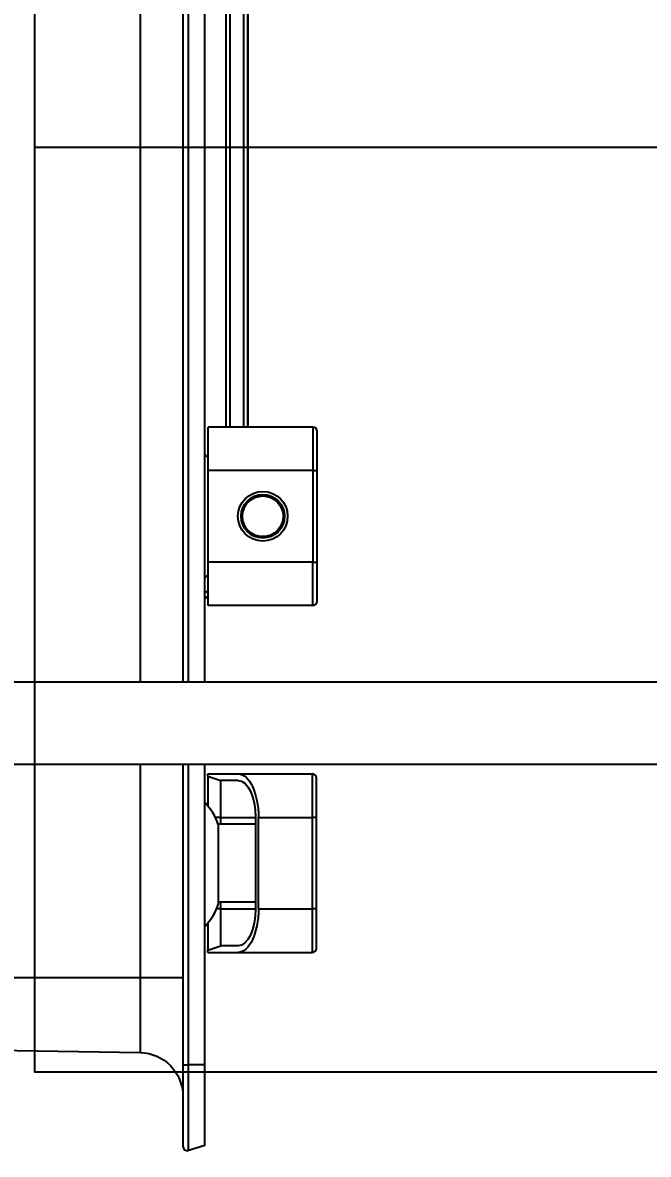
# Model space of a CAD drawing. Header units: inches. Extents: x -192760 to -100777, y -168280 to -114728.
# Drawn here: x -129600.6 to -129456.9, y -119521.5 to -119261.6 of the extents above; entities that cross this region are included whole.
import ezdxf

# ---------------------------------------------------------------- set-up
doc = ezdxf.new("R2010")
doc.units = ezdxf.units.IN
doc.header["$LTSCALE"] = 50
doc.header["$MEASUREMENT"] = 0
for name, color, linetype in [('도면층2', 2, 'Continuous'), ('도면층4', 4, 'Continuous'), ('도면층6', 6, 'Continuous')]:
    doc.layers.add(name, color=color, linetype=linetype)
doc.styles.add('스타일1', font='HY울릉도M.TTF')
doc.dimstyles.new('404040', dxfattribs={"dimscale": 40, "dimtxt": 2.5, "dimasz": 2.5, "dimexe": 1.25, "dimexo": 2, "dimtad": 1, "dimdec": 0, "dimtxsty": '스타일1', "dimblk": 'DOTSMALL', "dimcen": 2.5, "dimclrd": 1, "dimclre": 1, "dimclrt": 2, "dimadec": 0, "dimazin": 0, "dimtfac": 1, "dimtdec": 0, "dimtix": 1, "dimtmove": 0, "dimatfit": 3, "dimldrblk": 'DOTSMALL', "dimfxl": 0, "dimarcsym": 0})

# ---------------------------------------------------------------- blocks, each defined once
blk = doc.blocks.new('_DOTSMALL')
at = {"color": 0, "linetype": 'ByBlock', "const_width": 0.5}
blk.add_lwpolyline([(-0.0625, 0, 1), (0.0625, 0, 1)], format="xyb", close=True, dxfattribs=at)
blk = doc.blocks.new('*D60')
at = {"layer": 'Defpoints', "color": 0}
for p in [(-129702.77, -118878.48), (-129702.77, -120978.48), (-129307.23, -120978.48)]:
    blk.add_point(p, dxfattribs=at)
at = {"layer": '도면층2', "color": 1, "lineweight": -2}
for p, q in [((-129622.77, -118878.48), (-129257.23, -118878.48)), ((-129307.23, -118878.48), (-129307.23, -120978.48)), ((-129622.77, -120978.48), (-129257.23, -120978.48))]:
    blk.add_line(p, q, dxfattribs=at)
at = {"layer": '도면층2', "color": 1, "lineweight": -2, "xscale": 100, "yscale": 100, "zscale": 100}
for p, rotation in [((-129307.23, -118878.48), 90), ((-129307.23, -120978.48), 270)]:
    blk.add_blockref('_DOTSMALL', p, dxfattribs=dict(at, rotation=rotation))
at = {"layer": '도면층2', "color": 2, "insert": (-129384.22, -119928.48), "char_height": 100, "attachment_point": 5, "rotation": 90, "style": '스타일1'}
blk.add_mtext('2100', dxfattribs=at)

msp = doc.modelspace()

# ---------------------------------------------------------------- linework, layer by layer
at = {"layer": '도면층4'}
msp.add_line((-129197.86, -119290.29), (-129597.86, -119290.29), dxfattribs=at)
msp.add_lwpolyline([(-128330.85, -119078.04), (-129597.86, -119078.04), (-129597.86, -119502.55), (-128330.85, -119502.55)], close=True, dxfattribs=at)
at = {"layer": '도면층6'}
for p, q in [((-129563.77, -119040.98), (-129563.77, -119412.98)), ((-129562.48, -119412.98), (-129562.48, -119040.98)), ((-129558.77, -119412.98), (-129558.77, -119040.98)), ((-129573.59, -119060.98), (-129573.59, -119412.98)), ((-129553.89, -119095.36), (-129553.89, -119354.48)), ((-129552.89, -119354.48), (-129552.89, -119095.36)), ((-129549.89, -119095.36), (-129549.89, -119354.48)), ((-129548.89, -119354.48), (-129548.89, -119095.36)), ((-129548.77, -119354.48), (-129548.77, -119095.36)), ((-129557.93, -119364.48), (-129557.93, -119354.48)), ((-129533.93, -119354.48), (-129557.93, -119354.48)), ((-129533.93, -119354.48), (-129533.93, -119364.48)), ((-129532.93, -119364.48), (-129532.93, -119355.48)), ((-129533.93, -119364.48), (-129557.93, -119364.48)), ((-129557.93, -119385.48), (-129557.93, -119364.48)), ((-129533.93, -119364.48), (-129532.93, -119364.48)), ((-129533.93, -119364.48), (-129533.93, -119385.48)), ((-129532.93, -119385.48), (-129532.93, -119364.48)), ((-129533.93, -119385.48), (-129557.93, -119385.48)), ((-129557.93, -119395.48), (-129557.93, -119385.48)), ((-129533.93, -119385.48), (-129532.93, -119385.48)), ((-129533.93, -119395.48), (-129533.93, -119385.48)), ((-129532.93, -119394.48), (-129532.93, -119385.48)), ((-129533.93, -119395.48), (-129557.93, -119395.48)), ((-129628.86, -119412.98), (-129293.86, -119412.98)), ((-129293.86, -119431.98), (-129628.86, -119431.98)), ((-129573.59, -119431.98), (-129573.59, -119480.98)), ((-129563.77, -119431.97), (-129563.77, -119500.98)), ((-129562.48, -119500.98), (-129562.48, -119431.97)), ((-129558.77, -119500.98), (-129558.77, -119431.97)), ((-129558.04, -119434.13), (-129551.09, -119434.13)), ((-129558.04, -119434.63), (-129558.04, -119434.13)), ((-129558.04, -119434.63), (-129555.04, -119435.63)), ((-129558.04, -119434.63), (-129558.04, -119441.49)), ((-129551.09, -119435.63), (-129555.04, -119435.63)), ((-129555.04, -119444.13), (-129555.04, -119435.63)), ((-129551.09, -119434.13), (-129534.11, -119434.13)), ((-129534.11, -119434.13), (-129534.11, -119444.13)), ((-129533.11, -119444.13), (-129533.11, -119435.13)), ((-129555.04, -119444.13), (-129556.32, -119444.13)), ((-129555.04, -119444.13), (-129547.12, -119444.13)), ((-129555.04, -119445.63), (-129555.04, -119444.13)), ((-129547.12, -119444.13), (-129547.12, -119465.13)), ((-129546.42, -119444.13), (-129534.11, -119444.13)), ((-129546.42, -119465.13), (-129546.42, -119444.13)), ((-129533.11, -119444.13), (-129534.11, -119444.13)), ((-129534.11, -119444.13), (-129534.11, -119465.13)), ((-129533.11, -119465.13), (-129533.11, -119444.13)), ((-129555.68, -119445.63), (-129547.12, -119445.63)), ((-129555.64, -119445.77), (-129555.64, -119454.94)), ((-129555.64, -119454.94), (-129555.64, -119464.12)), ((-129547.12, -119463.63), (-129555.64, -119463.63)), ((-129555.04, -119465.13), (-129555.04, -119463.63)), ((-129555.04, -119465.13), (-129556.03, -119465.13)), ((-129555.04, -119465.13), (-129547.12, -119465.13)), ((-129555.04, -119473.63), (-129555.04, -119465.13)), ((-129546.42, -119465.13), (-129534.11, -119465.13)), ((-129533.11, -119465.13), (-129534.11, -119465.13)), ((-129534.11, -119465.13), (-129534.11, -119475.13)), ((-129533.11, -119474.13), (-129533.11, -119465.13)), ((-129558.04, -119468.4), (-129558.04, -119474.63)), ((-129558.04, -119474.63), (-129555.04, -119473.63)), ((-129558.04, -119475.13), (-129558.04, -119474.63)), ((-129558.04, -119475.13), (-129551.09, -119475.13)), ((-129551.09, -119473.63), (-129555.04, -119473.63)), ((-129551.09, -119475.13), (-129534.11, -119475.13)), ((-129573.59, -119480.98), (-129616.15, -119480.98)), ((-129563.77, -119480.98), (-129573.59, -119480.98)), ((-129573.59, -119480.98), (-129573.59, -119498.15)), ((-129620.73, -119497.33), (-129573.59, -119498.15)), ((-129563.77, -119500.98), (-129562.48, -119500.98)), ((-129563.77, -119500.98), (-129563.77, -119519.64)), ((-129562.48, -119520.6), (-129562.48, -119500.98)), ((-129558.77, -119500.98), (-129562.48, -119500.98)), ((-129558.77, -119519.48), (-129558.77, -119500.98)), ((-129558.77, -119519.48), (-129562.48, -119520.6))]:
    msp.add_line(p, q, dxfattribs=at)
for radius in [5.7, 5, 4.67]:
    msp.add_circle((-129545.43, -119374.98), radius, dxfattribs=at)
for centre, radius, start, end in [((-129533.93, -119355.48), 1, 0, 90), ((-129568.58, -119370.23), 13.69, 38.9106, 44.2093), ((-129568.58, -119379.66), 13.69, 315.7906, 321.0896), ((-129568.77, -119376.6), 18.88, 301.9873, 305.0425), ((-129533.93, -119394.48), 1, 270, 0), ((-129534.11, -119435.13), 1, 0, 90), ((-129568.58, -119450.23), 13.69, 19.0036, 44.2093), ((-129568.58, -119459.66), 13.69, 315.7906, 340.9964), ((-129534.11, -119474.13), 1, 270, 0), ((-129562.77, -119519.64), 1, 180, 286.6992)]:
    msp.add_arc(centre, radius, start, end, dxfattribs=at)
at = {"layer": '도면층6', "extrusion": (0, 0, -1)}
for centre, radius, start, end in [((129568.77, -119376.6), 19.88, 236.9544, 239.7955), ((129568.77, -119376.6), 20, 237.1811, 239.9999), ((129573.77, -119508.15), 10, 91, 180)]:
    msp.add_arc(centre, radius, start, end, dxfattribs=at)
for centre, major_axis, start_param, end_param in [((-129551.09, -119444.13), (0, -10), 3.141593, 4.712389), ((-129551.09, -119444.13), (0, -8.5), 3.141593, 4.712389), ((-129551.09, -119465.13), (0, -10), 4.712389, 6.283185), ((-129551.09, -119465.13), (0, -8.5), 4.712389, 6.283185)]:
    msp.add_ellipse(centre, major_axis=major_axis, ratio=0.466308, start_param=start_param, end_param=end_param, dxfattribs=at)

# ---------------------------------------------------------------- dimensions: what is measured, and where the dimension line sits
at = {"layer": '도면층2'}
dim = msp.add_linear_dim(base=(-129307.23, -120978.48), p1=(-129702.77, -118878.48), p2=(-129702.77, -120978.48), angle=90, dimstyle='404040', override={"dimfxl": 2, "dimarcsym": 2}, dxfattribs=at)
dim.commit()
dim.dimension.update_dxf_attribs({"geometry": '*D60', "text_midpoint": (-129384.22, -119928.48)})

doc.saveas('drawing.dxf')
